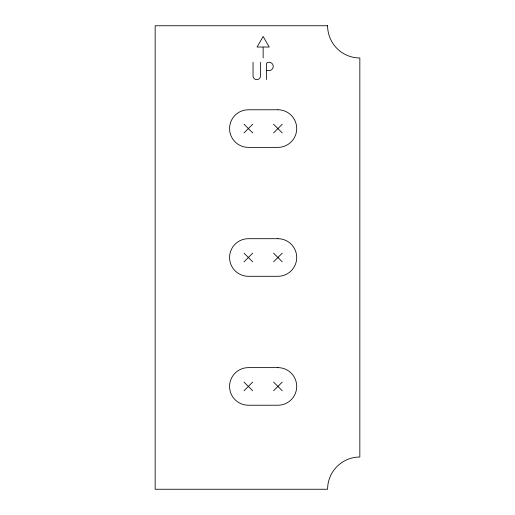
<?xml version="1.0" encoding="UTF-8"?>
<svg xmlns="http://www.w3.org/2000/svg" width="515" height="515" viewBox="0 0 515 515"><rect width="100%" height="100%" fill="white"/><g stroke="black" fill="none" stroke-linecap="round" stroke-linejoin="round"><path stroke-width="0.77" d="M244.026 132.909L252.704 124.231M273.574 132.909L282.252 124.231M244.026 261.839L252.704 253.161M273.574 261.839L282.252 253.161M244.026 390.769L252.704 382.091M273.574 390.769L282.252 382.091M262.708 47.032L257.056 47.032L263.139 36.494L269.229 47.032L263.139 47.032L263.139 57.983M266.879 70.568L269.094 70.568A4.139 4.139 0 0 0 273.24 66.422A4.139 4.139 0 0 0 269.094 62.283L268.463 62.283A2.015 2.015 0 0 0 266.448 64.291L266.448 79.471M273.574 124.231L282.252 132.909M244.026 124.231L252.704 132.909M273.574 253.161L282.252 261.839M244.026 253.161L252.704 261.839M273.574 382.091L282.252 390.769M244.026 382.091L252.704 390.769M260.481 62.283L260.481 75.943A3.714 3.714 0 0 1 256.76 79.658A3.714 3.714 0 0 1 253.045 75.943L253.045 62.283M327.604 25.75L155.163 25.75L155.163 489.25L327.604 489.25A32.233 32.233 0 0 1 359.837 457.017L359.837 57.983A32.233 32.233 0 0 1 327.604 25.75M277.913 109.766L248.365 109.766A18.804 18.804 0 0 0 229.568 128.57A18.804 18.804 0 0 0 248.365 147.374L277.913 147.374A18.804 18.804 0 0 0 296.717 128.57A18.804 18.804 0 0 0 277.913 109.766M277.913 238.696L248.365 238.696A18.804 18.804 0 0 0 229.568 257.5A18.804 18.804 0 0 0 248.365 276.304L277.913 276.304A18.804 18.804 0 0 0 296.717 257.5A18.804 18.804 0 0 0 277.913 238.696M277.913 367.626L248.365 367.626A18.804 18.804 0 0 0 229.568 386.43A18.804 18.804 0 0 0 248.365 405.234L277.913 405.234A18.804 18.804 0 0 0 296.717 386.43A18.804 18.804 0 0 0 277.913 367.626"/></g></svg>
